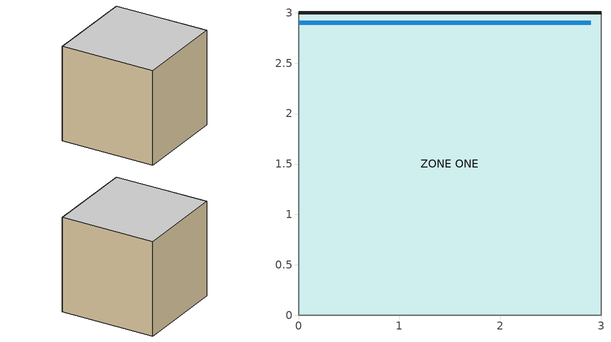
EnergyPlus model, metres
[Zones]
ZONE ONE
 floor adiabatic (LTWALL): 0,0 0,3 3,3 3,0 z0
 wall outside (LTWALL): 3,3 0,3 z0:3
 wall adiabatic (LTWALL): 0,3 0,0 3,0 3,3 z0:3
 window (WINDOW 2): 2.9,2.9 0,2.9 z0:2.9
 ceiling adiabatic (LTWALL): 0,3 0,0 3,0 3,3 z3
[Site:Location]
LONDON ENGLAND: Latitude {deg}=51.48; Longitude {deg}=-0.45; Time Zone {hr}=0; Elevation {m}=62
[SizingPeriod:DesignDay]
LONDON/GATWICK Ann Clg 1% Condns DB=>MWB: Month=6; Day of Month=21; Day Type=SummerDesignDay; Maximum Dry-Bulb Temperature {C}=25.1; Daily Dry-Bulb Temperature Range {deltaC}=9.7; Humidity Condition Type=Wetbulb; Wetbulb or DewPoint at Maximum Dry-Bulb {C}=17.6; Barometric Pressure {Pa}=100582; Wind Speed {m/s}=3.5; Wind Direction {deg}=90; Rain Indicator=No; Snow Indicator=No; Daylight Saving Time Indicator=No; Solar Model Indicator=ASHRAEClearSky; Sky Clearness=1
[Site:HeightVariation]
Wind Speed Profile Exponent=0; Wind Speed Profile Boundary Layer Thickness {m}=370; Air Temperature Gradient Coefficient {K/m}=0
[Site:GroundReflectance]
0, 0, 0, 0, 0, 0, 0, 0, 0, 0, 0, 0
[Building]
Test G3-1A External Wall: North Axis {deg}=0; Terrain=Country; Loads Convergence Tolerance Value=0.04; Temperature Convergence Tolerance Value {deltaC}=0.004; Solar Distribution=FullInteriorAndExterior; Minimum Number of Warmup Days=6
[WindowMaterial:Gas]
ARGON 8MM: Gas Type=Argon; Thickness {m}=0.0079
[WindowMaterial:Glazing]
CLEAR 6MM: Optical Data Type=SpectralAverage; Thickness {m}=0.006; Solar Transmittance at Normal Incidence=0.775; Front Side Solar Reflectance at Normal Incidence=0.071; Back Side Solar Reflectance at Normal Incidence=0.071; Visible Transmittance at Normal Incidence=0.881; Front Side Visible Reflectance at Normal Incidence=0.08; Back Side Visible Reflectance at Normal Incidence=0.08; Infrared Transmittance at Normal Incidence=0; Front Side Infrared Hemispherical Emissivity=0.84; Back Side Infrared Hemispherical Emissivity=0.84; Conductivity {W/m-K}=0.9
[Material:AirGap]
ARGON: Thermal Resistance {m2-K/W}=0.4
[Construction]
WINDOW 2: CLEAR 6MM, ARGON 8MM, CLEAR 6MM
LTWALL: WOOD SIDING-1, FIBERGLASS QUILT-1, PLASTERBOARD-1
[Material] Roughness=Rough; Thermal Absorptance=0.9; Solar Absorptance=0.6; Visible Absorptance=0.6
Name | Thickness {m} | Conductivity {W/m-K} | Density {kg/m3} | Specific Heat {J/kg-K}
PLASTERBOARD-1 | 0.012 | 0.16 | 950 | 840
FIBERGLASS QUILT-1 | 0.066 | 0.04 | 12 | 840
WOOD SIDING-1 | 0.009 | 0.14 | 530 | 900
[Zone]
ZONE ONE: Type=1; Multiplier=1; Ceiling Height {m}=3; Volume {m3}=27
[ZoneControl:Thermostat]
Zone 1 Thermostat: Zone or ZoneList=ZONE ONE; Control Type Schedule=Zone Control Type Sched; Control 1=Cooling Setpoints Set 1
[ThermostatSetpoint:SingleCooling]
Cooling Setpoints Set 1: Setpoint Temperature Schedule=Cooling Setpoints
[Zone equipment]
ZONE ONE: Zone1Air
[ZoneHVAC:IdealLoadsAirSystem]
Zone1Air: Maximum Heating Supply Air Temperature {C}=50; Minimum Cooling Supply Air Temperature {C}=5; Maximum Heating Supply Air Humidity Ratio {kgWater/kgDryAir}=0.01; Minimum Cooling Supply Air Humidity Ratio {kgWater/kgDryAir}=0.01; Dehumidification Control Type=ConstantSupplyHumidityRatio; Humidification Control Type=ConstantSupplyHumidityRatio
[Schedule:Day:Hourly]
Zone Cooling Setpoint All Days: 10, 10, 10, 10, 10, 10, 10, 10, 10, 10, 10, 10, 10, 10, 10, 10, 10, 10, 10, 10, 10, 10, 10, 10
Control Type All Days: 2, 2, 2, 2, 2, 2, 2, 2, 2, 2, 2, 2, 2, 2, 2, 2, 2, 2, 2, 2, 2, 2, 2, 2
[Schedule:Week:Daily]
Zone Cooling Setpoint All Weeks: Zone Cooling Setpoint All Days, Zone Cooling Setpoint All Days, Zone Cooling Setpoint All Days, Zone Cooling Setpoint All Days, Zone Cooling Setpoint All Days, Zone Cooling Setpoint All Days, Zone Cooling Setpoint All Days, Zone Cooling Setpoint All Days, Zone Cooling Setpoint All Days, Zone Cooling Setpoint All Days, Zone Cooling Setpoint All Days, Zone Cooling Setpoint All Days
Control Type All Weeks: Control Type All Days, Control Type All Days, Control Type All Days, Control Type All Days, Control Type All Days, Control Type All Days, Control Type All Days, Control Type All Days, Control Type All Days, Control Type All Days, Control Type All Days, Control Type All Days
[Schedule:Year]
Cooling Setpoints: Zone Cooling Setpoint All Weeks, 1, 1, 12, 31
Zone Control Type Sched: Control Type All Weeks, 1, 1, 12, 31
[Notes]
CIBSE TM33 Case G3-1A.idf
Basic file description: Static Conduction External Wall Test
Author:   R. H. Henninger,  GARD Analytics, Inc.
Date:     June 19, 2007
Run:      One design day
Building: Fictional 1 zone building with one external wall
Internal: None.
System:   None.
Plant:    None.
Design day reset for June 21
